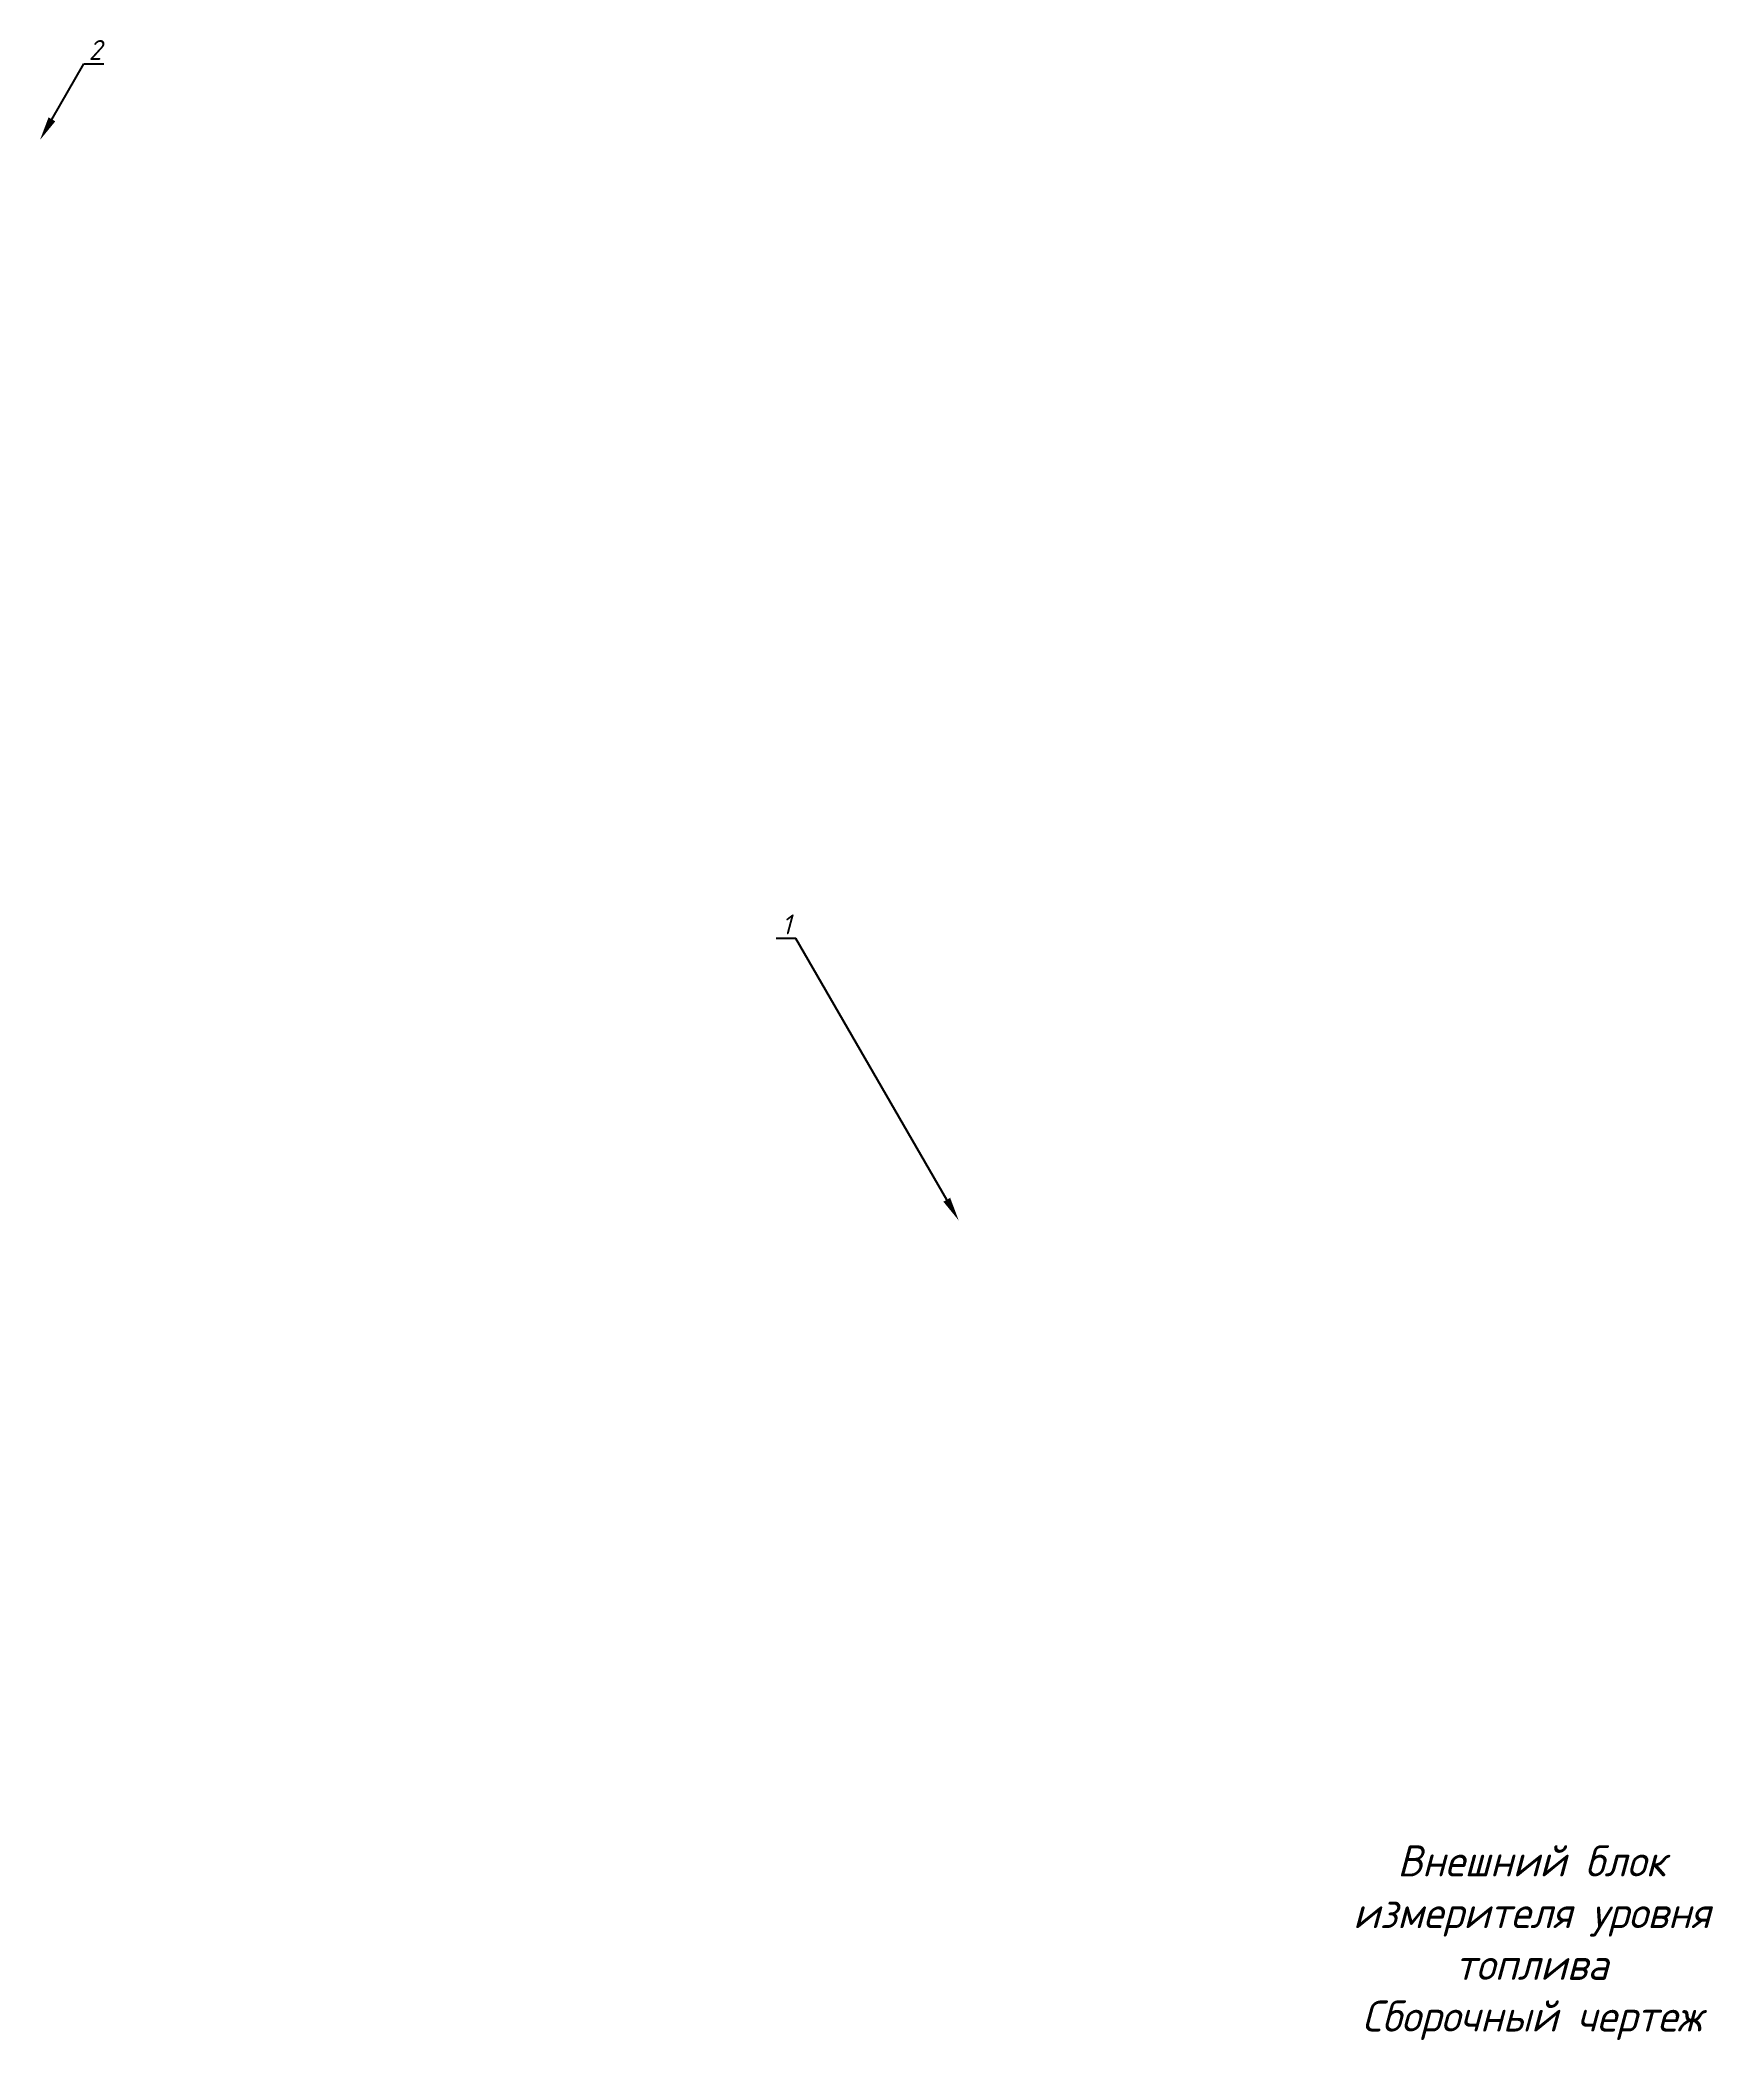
# Paper-space layout 'Лист' of a CAD drawing. Header units: millimetres. Extents: x 142 to 352, y 20 to 272.
import ezdxf
from ezdxf import colors
from ezdxf.entities.mleader import LeaderData, LeaderLine
from ezdxf.math import Vec2, Vec3

# ---------------------------------------------------------------- set-up
doc = ezdxf.new("R2010")
doc.units = ezdxf.units.MM
doc.linetypes.add('Сплошная', pattern=[0])
doc.layers.get('0').update_dxf_attribs({"linetype": 'Сплошная'})
doc.styles.add('Regular Text (GOST)', font='GOST Common Italic.ttf')
doc.styles.add('Обычный текст (ГОСТ)', font='GOST Common Italic.ttf')

psp = doc.layouts.new('Лист')

# ---------------------------------------------------------------- texts
at = {"insert": (329.18, 32.55), "char_height": 3.9, "attachment_point": 5, "style": 'Обычный текст (ГОСТ)'}
psp.add_mtext_dynamic_manual_height_columns('Внешний блок\\Pизмерителя уровня\\Pтоплива\\PСборочный чертеж', width=64.9196, gutter_width=1, heights=[28.14], dxfattribs=at)

# ---------------------------------------------------------------- leaders
ml = psp.add_multileader_mtext('Standard')
ml.set_content('2', color=256, style='Regular Text (GOST)')
ml.set_leader_properties()
ml.build(insert=Vec2(0, 0))
ml.multileader.update_dxf_attribs({"text_left_attachment_type": 6, "text_right_attachment_type": 5, "dogleg_length": 0.5, "arrow_head_size": 3})
ctx = ml.context
ctx.base_point, ctx.char_height, ctx.arrow_head_size, ctx.landing_gap_size, ctx.plane_origin = Vec3(147.66, 268.72), 2.5, 3, 0.09, Vec3(141.63, 259.15)
ctx.left_attachment, ctx.right_attachment = 6, 5
notes = []
notes.append((ctx, [(0, (1, 1, 0), (147.16, 268.72), (1, 0), 0.5, [(0, [(141.63, 259.15)], 0, [])])]))
ctx.mtext.insert, ctx.mtext.flow_direction = Vec3(147.75, 271.72), 5
ml = psp.add_multileader_mtext('Standard')
ml.set_content('1', color=256, style='Regular Text (GOST)')
ml.set_leader_properties()
ml.build(insert=Vec2(0, 0))
ml.multileader.update_dxf_attribs({"text_left_attachment_type": 6, "text_right_attachment_type": 5, "dogleg_length": 0.5, "arrow_head_size": 3})
ctx = ml.context
ctx.base_point, ctx.char_height, ctx.arrow_head_size, ctx.landing_gap_size, ctx.plane_origin = Vec3(235.08, 158.8), 2.5, 3, 0.09, Vec3(257.14, 123.34)
ctx.left_attachment, ctx.right_attachment, ctx.text_align_type = 6, 5, 2
notes.append((ctx, [(0, (1, 1, 0), (236.67, 158.8), (-1, 0), 0.5, [(0, [(257.14, 123.34)], 0, [])])]))
ctx.mtext.insert, ctx.mtext.alignment, ctx.mtext.flow_direction = Vec3(236.08, 161.8), 3, 5
for ctx, leaders in notes:
    for number, flags, end, landing, length, lines in leaders:
        leader = LeaderData()
        leader.index, (leader.has_last_leader_line, leader.has_dogleg_vector, leader.attachment_direction) = number, flags
        leader.last_leader_point, leader.dogleg_vector, leader.dogleg_length = Vec3(end), Vec3(landing), length
        for number, points, colour, breaks in lines:
            line = LeaderLine()
            line.index, line.vertices, line.color, line.breaks = number, Vec3.list(points), colors.encode_raw_color(colour), breaks
            leader.lines.append(line)
        ctx.leaders.append(leader)

doc.saveas('drawing.dxf')
